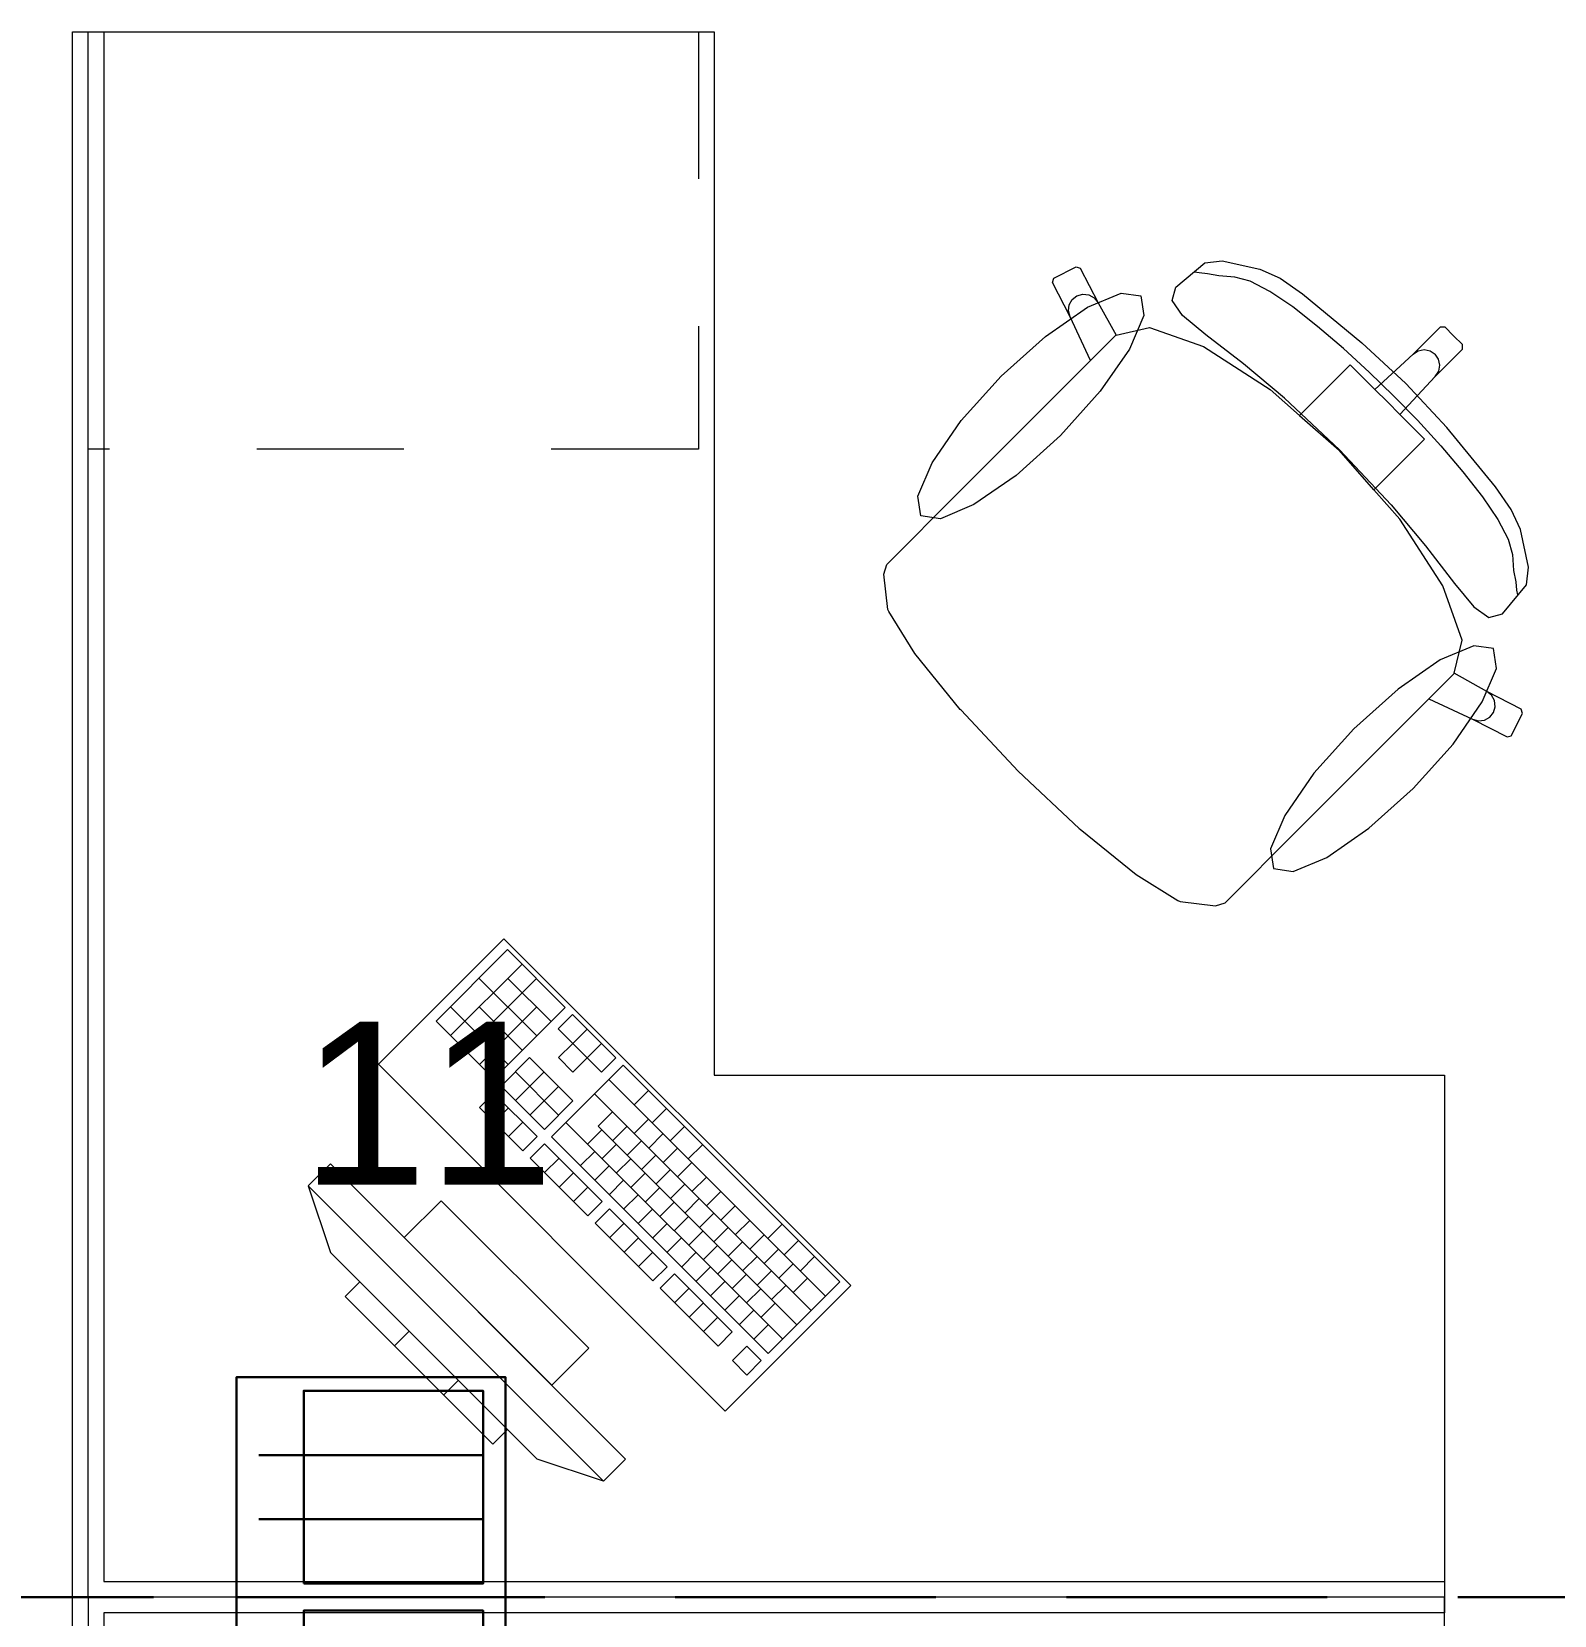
# Model space of a CAD drawing. Header units: inches. Extents: x -19 to 5698, y -728 to 92.
# Drawn here: x 209.512 to 210.971, y 34.967 to 36.485 of the extents above; entities that cross this region are included whole.
import ezdxf

# ---------------------------------------------------------------- set-up
doc = ezdxf.new("R2010")
doc.units = ezdxf.units.IN
doc.header["$MEASUREMENT"] = 0
doc.linetypes.add('HIDDEN', pattern=[0.375, 0.25, -0.125])
doc.linetypes.add('Rayas', pattern=[0.282222, 0.141111, -0.141111])
doc.layers.get('0').update_dxf_attribs({"color": 61})
doc.layers.add('00 conduct tomacorr', color=120, linetype='HIDDEN', lineweight=30)
doc.layers.add('00 IE LUZ EMERGENCIA', color=253, linetype='Continuous', lineweight=0)
doc.layers.add('Interior - Mobiliario', color=7, linetype='Continuous')
doc.styles.add('Annotative', font='arial.ttf')

# ---------------------------------------------------------------- blocks, each defined once
blk = doc.blocks.new('CAJA POP UP 6 MODULOS')
at = {"layer": '00 conduct tomacorr', "linetype": 'Continuous'}
for p, q in [((-0.095, -0.165), (-0.095, -0.0151)), ((-0.052, -0.165), (-0.052, -0.0151)), ((0.052, -0.165), (0.052, -0.0151)), ((0.095, -0.165), (0.095, -0.0151)), ((0, -0.165), (0, -0.18))]:
    blk.add_line(p, q, dxfattribs=at)
for points in [[(-0.147, 0), (0.147, 0), (0.147, -0.18), (-0.147, -0.18)], [(0, 0), (0.147, 0), (0.147, -0.18), (0, -0.18)]]:
    blk.add_lwpolyline(points, close=True, dxfattribs=at)
for points in [[(-0.138, -0.045), (-0.009, -0.045), (-0.009, -0.165), (-0.138, -0.165), (-0.138, -0.045)], [(0.009, -0.045), (0.138, -0.045), (0.138, -0.165), (0.009, -0.165), (0.009, -0.045)]]:
    blk.add_lwpolyline(points, dxfattribs=at)
at = {"color": 1, "insert": (-0.1807, -0.168), "char_height": 0.05, "attachment_point": 1, "rotation": 180}
blk.add_mtext_dynamic_manual_height_columns('{\\fVerdana|b0|i0|c0|p34;2T}', width=0.000481, gutter_width=0.1561, heights=[0], dxfattribs=at)

msp = doc.modelspace()

# ---------------------------------------------------------------- linework, layer by layer
at = {"layer": '00 conduct tomacorr'}
msp.add_line((206.7537, 34.9847), (230.7078, 34.9847), dxfattribs=at)
at = {"layer": 'Interior - Mobiliario', "color": 175, "linetype": 'Continuous', "lineweight": 13}
for p, q in [((209.5511, 36.4847), (209.5811, 36.4847)), ((209.5511, 34.9997), (209.5511, 36.4847)), ((209.5811, 36.4847), (209.5811, 34.9997)), ((210.4916, 36.2486), (210.513, 36.2594)), ((210.513, 36.2594), (210.517, 36.258)), ((210.517, 36.258), (210.534, 36.2249)), ((210.6084, 36.24), (210.6362, 36.2632)), ((210.6309, 36.2536), (210.6264, 36.2544)), ((210.639, 36.2528), (210.6309, 36.2536)), ((210.6362, 36.2632), (210.653, 36.2651)), ((210.653, 36.2651), (210.6891, 36.2573)), ((210.6891, 36.2573), (210.7084, 36.2484)), ((210.4903, 36.2445), (210.4916, 36.2486)), ((210.5073, 36.2114), (210.4903, 36.2445)), ((210.605, 36.2271), (210.6084, 36.24)), ((210.6497, 36.2508), (210.639, 36.2528)), ((210.6651, 36.2496), (210.6497, 36.2508)), ((210.6799, 36.2457), (210.6651, 36.2496)), ((210.6987, 36.2357), (210.6799, 36.2457)), ((210.7084, 36.2484), (210.73, 36.2335)), ((210.5056, 36.2171), (210.5063, 36.2229)), ((210.5063, 36.2229), (210.5092, 36.228)), ((210.5092, 36.228), (210.5137, 36.2316)), ((210.5137, 36.2316), (210.5194, 36.2332)), ((210.5194, 36.2332), (210.5252, 36.2324)), ((210.5252, 36.2324), (210.5303, 36.2296)), ((210.5303, 36.2296), (210.534, 36.2249)), ((210.534, 36.2249), (210.5513, 36.1939)), ((210.615, 36.2128), (210.605, 36.2271)), ((210.7206, 36.2209), (210.6987, 36.2357)), ((210.73, 36.2335), (210.7867, 36.1866)), ((210.5073, 36.2114), (210.5056, 36.2171)), ((210.5268, 36.1697), (210.5073, 36.2114)), ((210.6373, 36.1942), (210.615, 36.2128)), ((210.7444, 36.2023), (210.7206, 36.2209)), ((210.5511, 36.1939), (210.5268, 36.1697)), ((210.5511, 36.1939), (210.5513, 36.1939)), ((210.5513, 36.1939), (210.5833, 36.2014)), ((210.5833, 36.2014), (210.6352, 36.183)), ((210.6734, 36.1663), (210.6373, 36.1942)), ((210.7691, 36.1811), (210.7444, 36.2023)), ((210.8359, 36.1758), (210.862, 36.2019)), ((210.862, 36.2019), (210.8662, 36.2019)), ((210.8662, 36.2019), (210.8747, 36.1933)), ((210.8833, 36.1848), (210.8747, 36.1933)), ((210.6352, 36.183), (210.699, 36.1417)), ((210.7937, 36.1586), (210.7691, 36.1811)), ((210.7867, 36.1866), (210.829, 36.1475)), ((210.8359, 36.1758), (210.8407, 36.179)), ((210.8407, 36.179), (210.8465, 36.1801)), ((210.8465, 36.1801), (210.8522, 36.179)), ((210.8522, 36.179), (210.8571, 36.1757)), ((210.8572, 36.1544), (210.8833, 36.1805)), ((210.8833, 36.1805), (210.8833, 36.1848)), ((210.379, 36.0218), (210.5268, 36.1697)), ((210.7127, 36.1335), (210.6734, 36.1663)), ((210.7546, 36.1443), (210.7757, 36.1654)), ((210.7757, 36.1654), (210.7993, 36.1418)), ((210.7993, 36.1418), (210.8359, 36.1758)), ((210.8604, 36.1708), (210.8571, 36.1757)), ((210.8616, 36.165), (210.8604, 36.1708)), ((210.8605, 36.1593), (210.8616, 36.165)), ((210.8172, 36.1358), (210.7937, 36.1586)), ((210.8232, 36.1179), (210.8572, 36.1544)), ((210.8681, 36.1053), (210.829, 36.1475)), ((210.8572, 36.1544), (210.8605, 36.1593)), ((210.699, 36.1417), (210.7272, 36.1169)), ((210.7655, 36.0841), (210.7127, 36.1335)), ((210.7272, 36.1169), (210.7546, 36.1443)), ((210.7993, 36.1418), (210.8113, 36.1299)), ((210.8172, 36.1358), (210.84, 36.1123)), ((210.7272, 36.1169), (210.765, 36.0836)), ((210.8232, 36.1179), (210.8113, 36.1299)), ((210.8469, 36.0943), (210.8232, 36.1179)), ((210.84, 36.1123), (210.8626, 36.0877)), ((210.9149, 36.0486), (210.8681, 36.1053)), ((210.8257, 36.0731), (210.8469, 36.0943)), ((210.8626, 36.0877), (210.8837, 36.0629)), ((210.7983, 36.0457), (210.765, 36.0836)), ((210.7655, 36.0841), (210.815, 36.0313)), ((210.7983, 36.0457), (210.8257, 36.0731)), ((210.8837, 36.0629), (210.9023, 36.0391)), ((210.8231, 36.0176), (210.7983, 36.0457)), ((210.9298, 36.0269), (210.9149, 36.0486)), ((210.815, 36.0313), (210.8477, 35.992)), ((210.9023, 36.0391), (210.9172, 36.0173)), ((210.9388, 36.0077), (210.9298, 36.0269)), ((210.3535, 35.9963), (210.379, 36.0218)), ((210.8645, 35.9538), (210.8231, 36.0176)), ((210.9172, 36.0173), (210.9271, 35.9985)), ((210.3315, 35.9743), (210.3535, 35.9963)), ((210.9271, 35.9985), (210.931, 35.9837)), ((210.9465, 35.9716), (210.9388, 36.0077)), ((210.8477, 35.992), (210.8756, 35.9558)), ((210.931, 35.9837), (210.9322, 35.9683)), ((210.3287, 35.965), (210.3315, 35.9743)), ((210.3327, 35.9311), (210.3287, 35.965)), ((210.9322, 35.9683), (210.9342, 35.9576)), ((210.9447, 35.9548), (210.9465, 35.9716)), ((210.8828, 35.9018), (210.8645, 35.9538)), ((210.8756, 35.9558), (210.8942, 35.9335)), ((210.9215, 35.9269), (210.9447, 35.9548)), ((210.9342, 35.9576), (210.935, 35.9495)), ((210.935, 35.9495), (210.9358, 35.945)), ((210.3335, 35.929), (210.3327, 35.9311)), ((210.3585, 35.889), (210.3335, 35.929)), ((210.8942, 35.9335), (210.9086, 35.9235)), ((210.9086, 35.9235), (210.9215, 35.9269)), ((210.402, 35.8353), (210.3585, 35.889)), ((210.8754, 35.8699), (210.8828, 35.9018)), ((210.8753, 35.8696), (210.8511, 35.8454)), ((210.8753, 35.8696), (210.8754, 35.8699)), ((210.9064, 35.8525), (210.8754, 35.8699)), ((210.7032, 35.6976), (210.8511, 35.8454)), ((210.8511, 35.8454), (210.8929, 35.8258)), ((210.911, 35.8489), (210.9064, 35.8525)), ((210.9395, 35.8356), (210.9064, 35.8525)), ((210.9139, 35.8438), (210.911, 35.8489)), ((210.9146, 35.8379), (210.9139, 35.8438)), ((210.4027, 35.8345), (210.402, 35.8353)), ((210.4576, 35.7761), (210.4027, 35.8345)), ((210.9094, 35.8277), (210.913, 35.8323)), ((210.913, 35.8323), (210.9146, 35.8379)), ((210.93, 35.8101), (210.9408, 35.8315)), ((210.9408, 35.8315), (210.9395, 35.8356)), ((210.8929, 35.8258), (210.8985, 35.8242)), ((210.8929, 35.8258), (210.926, 35.8089)), ((210.8985, 35.8242), (210.9043, 35.8249)), ((210.9043, 35.8249), (210.9094, 35.8277)), ((210.926, 35.8089), (210.93, 35.8101)), ((210.4576, 35.7761), (210.5159, 35.7213)), ((210.5159, 35.7213), (210.5167, 35.7206)), ((210.5167, 35.7206), (210.5704, 35.677)), ((210.6777, 35.672), (210.7032, 35.6976)), ((210.5704, 35.677), (210.6104, 35.6521)), ((210.6558, 35.6501), (210.6777, 35.672)), ((210.6104, 35.6521), (210.6126, 35.6512)), ((210.6126, 35.6512), (210.6465, 35.6472)), ((210.6465, 35.6472), (210.6558, 35.6501)), ((209.9681, 35.6052), (209.8996, 35.5366)), ((210.0235, 35.5498), (209.9681, 35.6052)), ((209.982, 35.5913), (209.9134, 35.5228)), ((209.9958, 35.5775), (209.9272, 35.5089)), ((209.9961, 35.5224), (209.9407, 35.5778)), ((210.0098, 35.5361), (209.9683, 35.5776)), ((209.9687, 35.4949), (209.9133, 35.5503)), ((209.9824, 35.5086), (209.9408, 35.5502)), ((209.9959, 35.5499), (209.9411, 35.4951)), ((209.9549, 35.4812), (210.0235, 35.5498)), ((210.0304, 35.5429), (210.0167, 35.5292)), ((210.072, 35.5013), (210.0304, 35.5429)), ((209.8996, 35.5366), (209.9549, 35.4812)), ((210.0167, 35.5292), (210.0306, 35.5153)), ((210.0443, 35.529), (210.0306, 35.5153)), ((210.0306, 35.5153), (210.0169, 35.5016)), ((210.0444, 35.5015), (210.0306, 35.5153)), ((210.0581, 35.5152), (210.0444, 35.5015)), ((209.9893, 35.5017), (209.9619, 35.4743)), ((210.0308, 35.4602), (209.9893, 35.5017)), ((210.0789, 35.4944), (210.0103, 35.4258)), ((210.0169, 35.5016), (210.0307, 35.4877)), ((210.0307, 35.4877), (210.0444, 35.5015)), ((210.0444, 35.5015), (210.0583, 35.4876)), ((210.0583, 35.4876), (210.072, 35.5013)), ((210.2866, 35.2867), (210.0789, 35.4944)), ((210.0171, 35.4465), (209.9756, 35.488)), ((210.0031, 35.4879), (209.9757, 35.4604)), ((210.2729, 35.273), (210.0652, 35.4807)), ((209.955, 35.4674), (209.9413, 35.4537)), ((209.9966, 35.4259), (209.955, 35.4674)), ((209.9619, 35.4743), (210.0034, 35.4328)), ((210.017, 35.474), (209.9896, 35.4466)), ((210.2592, 35.2593), (210.0515, 35.467)), ((210.1031, 35.4702), (210.0894, 35.4565)), ((209.9413, 35.4537), (209.9828, 35.4122)), ((209.9689, 35.4536), (209.9551, 35.4399)), ((210.0034, 35.4328), (210.0308, 35.4602)), ((210.0688, 35.4497), (210.0551, 35.4359)), ((210.1204, 35.4529), (210.1067, 35.4391)), ((209.9827, 35.4397), (209.969, 35.426)), ((210.2318, 35.2318), (210.024, 35.4395)), ((210.2455, 35.2455), (210.0551, 35.4359)), ((210.0826, 35.4358), (210.0689, 35.4221)), ((210.1033, 35.4426), (210.0896, 35.4289)), ((210.1378, 35.4355), (210.124, 35.4218)), ((209.9828, 35.4122), (209.9966, 35.4259)), ((210.0035, 35.419), (209.9898, 35.4053)), ((210.0589, 35.3636), (210.0035, 35.419)), ((210.0103, 35.4258), (210.218, 35.2181)), ((210.0585, 35.4325), (210.0448, 35.4188)), ((210.0724, 35.4186), (210.0587, 35.4049)), ((210.0965, 35.422), (210.0828, 35.4083)), ((210.1171, 35.4288), (210.1034, 35.415)), ((209.9898, 35.4053), (210.0452, 35.3499)), ((210.0173, 35.4051), (210.0036, 35.3914)), ((210.0517, 35.4118), (210.038, 35.3981)), ((210.0862, 35.4048), (210.0725, 35.3911)), ((210.1103, 35.4081), (210.0966, 35.3944)), ((210.131, 35.4149), (210.1172, 35.4012)), ((210.1551, 35.4182), (210.1413, 35.4045)), ((209.7985, 35.3999), (209.7772, 35.3787)), ((210.0813, 35.117), (209.7985, 35.3999)), ((210.0312, 35.3913), (210.0175, 35.3776)), ((210.0656, 35.398), (210.0519, 35.3843)), ((210.1001, 35.3909), (210.0864, 35.3772)), ((210.1242, 35.3943), (210.1105, 35.3806)), ((210.1448, 35.4011), (210.1311, 35.3873)), ((209.7772, 35.3787), (210.0601, 35.0958)), ((209.7772, 35.3787), (209.7985, 35.315)), ((210.045, 35.3774), (210.0313, 35.3637)), ((210.0794, 35.3842), (210.0657, 35.3704)), ((210.1139, 35.3771), (210.1002, 35.3634)), ((210.138, 35.3804), (210.1243, 35.3667)), ((210.1587, 35.3872), (210.1449, 35.3735)), ((210.1725, 35.3734), (210.1588, 35.3597)), ((209.9045, 35.3645), (209.8692, 35.3292)), ((210.0459, 35.2231), (209.9045, 35.3645)), ((210.0452, 35.3499), (210.0589, 35.3636)), ((210.0933, 35.3703), (210.0796, 35.3566)), ((210.1278, 35.3632), (210.1141, 35.3495)), ((210.1519, 35.3666), (210.1382, 35.3529)), ((210.1864, 35.3595), (210.1726, 35.3458)), ((210.0658, 35.3567), (210.0521, 35.3429)), ((210.0521, 35.3429), (210.1075, 35.2876)), ((210.1212, 35.3013), (210.0658, 35.3567)), ((210.0796, 35.3428), (210.0659, 35.3291)), ((210.1071, 35.3565), (210.0934, 35.3427)), ((210.121, 35.3426), (210.1073, 35.3289)), ((210.1416, 35.3494), (210.1279, 35.3357)), ((210.1657, 35.3527), (210.152, 35.339)), ((210.2002, 35.3457), (210.1865, 35.332)), ((209.8692, 35.3292), (210.0106, 35.1877)), ((210.0935, 35.329), (210.0798, 35.3153)), ((210.1348, 35.3288), (210.1211, 35.3151)), ((210.1555, 35.3356), (210.1417, 35.3218)), ((210.1796, 35.3389), (210.1658, 35.3252)), ((210.214, 35.3318), (210.2003, 35.3181)), ((210.2312, 35.3421), (210.2175, 35.3284)), ((209.9964, 35.117), (209.7985, 35.315)), ((210.1073, 35.3151), (210.0936, 35.3014)), ((210.1487, 35.3149), (210.135, 35.3012)), ((210.1693, 35.3217), (210.1556, 35.308)), ((210.1934, 35.325), (210.1797, 35.3113)), ((210.2279, 35.318), (210.2142, 35.3043)), ((210.2468, 35.3265), (210.2331, 35.3128)), ((210.1075, 35.2876), (210.1212, 35.3013)), ((210.1625, 35.3011), (210.1488, 35.2874)), ((210.1832, 35.3079), (210.1694, 35.2941)), ((210.2073, 35.3112), (210.1935, 35.2975)), ((210.2211, 35.2973), (210.2074, 35.2836)), ((210.2417, 35.3041), (210.228, 35.2904)), ((210.2624, 35.3109), (210.2487, 35.2972)), ((209.8267, 35.2867), (209.8126, 35.2726)), ((209.9682, 35.1453), (209.8267, 35.2867)), ((210.1281, 35.2943), (210.1144, 35.2806)), ((210.1835, 35.239), (210.1281, 35.2943)), ((210.1764, 35.2872), (210.1627, 35.2735)), ((210.197, 35.294), (210.1833, 35.2803)), ((210.218, 35.2181), (210.2866, 35.2867)), ((210.235, 35.2835), (210.2212, 35.2698)), ((210.2556, 35.2903), (210.2419, 35.2766)), ((209.8126, 35.2726), (209.954, 35.1312)), ((210.1144, 35.2806), (210.1698, 35.2252)), ((210.142, 35.2805), (210.1282, 35.2668)), ((210.1902, 35.2734), (210.1765, 35.2597)), ((210.2109, 35.2802), (210.1971, 35.2665)), ((210.1558, 35.2667), (210.1421, 35.2529)), ((210.1696, 35.2528), (210.1559, 35.2391)), ((210.2041, 35.2595), (210.1903, 35.2458)), ((210.2247, 35.2663), (210.211, 35.2526)), ((209.8739, 35.2396), (209.8597, 35.2254)), ((210.1698, 35.2252), (210.1835, 35.239)), ((210.2179, 35.2457), (210.2042, 35.232)), ((210.0106, 35.1877), (210.0459, 35.2231)), ((210.1973, 35.2251), (210.1836, 35.2114)), ((210.2112, 35.2113), (210.1973, 35.2251)), ((210.1836, 35.2114), (210.1975, 35.1975)), ((210.1975, 35.1975), (210.2112, 35.2113)), ((209.921, 35.1924), (209.9069, 35.1783)), ((209.954, 35.1312), (209.9682, 35.1453)), ((210.0601, 35.0958), (209.9964, 35.117)), ((210.0601, 35.0958), (210.0813, 35.117)), ((209.5511, 34.9697), (209.5511, 34.9997)), ((209.5811, 34.9997), (210.8661, 34.9997)), ((210.8661, 34.9997), (210.8661, 34.9697)), ((209.5511, 33.4847), (209.5511, 34.9697)), ((209.5811, 34.9697), (209.5811, 33.4847)), ((210.8661, 34.9697), (209.5811, 34.9697))]:
    msp.add_line(p, q, dxfattribs=at)
at = {"layer": 'Interior - Mobiliario', "color": 175, "linetype": 'Rayas', "lineweight": 13}
for p, q in [((210.1511, 36.4847), (210.1511, 36.0847)), ((210.1511, 36.0847), (209.5661, 36.0847))]:
    msp.add_line(p, q, dxfattribs=at)
at = {"layer": 'Interior - Mobiliario', "color": 175, "linetype": 'Continuous', "lineweight": 13, "flags": 128}
for points in [[(209.5661, 34.9847), (209.5661, 36.4847), (210.1661, 36.4847), (210.1661, 35.4847), (210.8661, 35.4847), (210.8661, 34.9847)], [(210.4411, 36.1546), (210.4836, 36.1927), (210.5239, 36.2207), (210.556, 36.2343), (210.5749, 36.2315), (210.5778, 36.2126), (210.5642, 36.1805), (210.5361, 36.1401), (210.498, 36.0976), (210.4555, 36.0595), (210.4151, 36.0315), (210.3831, 36.0179), (210.3642, 36.0207), (210.3613, 36.0396), (210.3749, 36.0717), (210.4029, 36.1121)], [(210.836, 35.7596), (210.8742, 35.8021), (210.9022, 35.8425), (210.9158, 35.8745), (210.9129, 35.8935), (210.894, 35.8963), (210.8619, 35.8827), (210.8216, 35.8547), (210.7791, 35.8166), (210.7409, 35.7741), (210.7129, 35.7337), (210.6993, 35.7016), (210.7022, 35.6827), (210.7211, 35.6799), (210.7532, 35.6935), (210.7935, 35.7215)], [(210.1768, 35.163), (210.297, 35.2832), (209.9646, 35.6155), (209.8444, 35.4953)], [(209.5661, 34.9847), (209.5661, 33.4847), (210.1661, 33.4847), (210.1661, 34.4847), (210.8661, 34.4847), (210.8661, 34.9847)]]:
    msp.add_lwpolyline(points, close=True, dxfattribs=at)

# ---------------------------------------------------------------- block references
at = {"layer": '00 conduct tomacorr', "xscale": 1.432830642179531, "yscale": 1.432830642179531, "zscale": 1.432830642179531, "rotation": 89.99999999999997}
msp.add_blockref('CAJA POP UP 6 MODULOS', (209.7083, 34.9847), dxfattribs=at)

# ---------------------------------------------------------------- texts
at = {"layer": '00 IE LUZ EMERGENCIA', "style": 'Annotative'}
msp.add_attdef('11', (209.77, 35.3798, 0), '', height=0.1562, dxfattribs=at)

doc.saveas('drawing.dxf')
